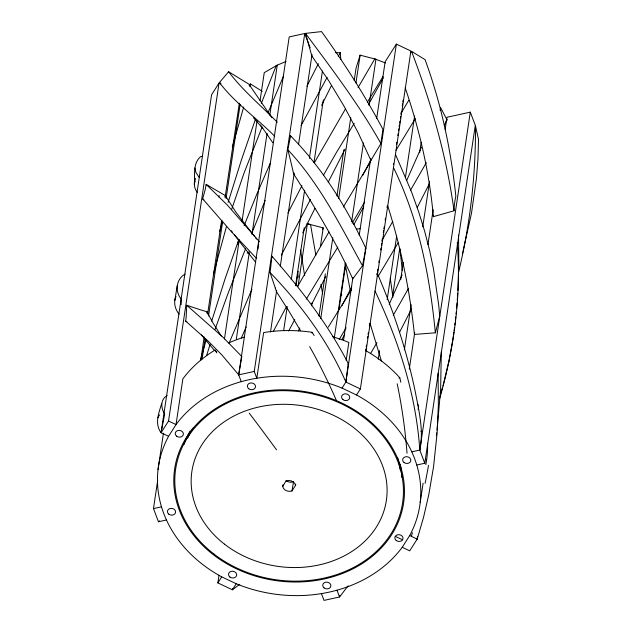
<?xml version="1.0" encoding="UTF-8"?>
<svg xmlns="http://www.w3.org/2000/svg" width="632" height="632" viewBox="0 0 632 632"><rect width="100%" height="100%" fill="white"/><g stroke="black" fill="none" stroke-linecap="round" stroke-linejoin="round"><path stroke-width="0.95" d="M181.194 304.663L181.155 298.889L211.57 94.8L219.043 83.076L220.655 83.835M405.175 87.785C419.474 129.457 429.483 172.734 433.362 216.657L454.021 210.772C454.139 205.882 454.74 200.992 455.838 196.22C450.964 149.713 441.191 103.577 425.059 59.637L411.558 51.366L410.366 52.764M194.324 184.362L195.098 178.382C193.669 183.256 194.024 188.691 197.508 192.602M433.362 216.657L433.426 215.275M167.132 395.6C160.086 399.448 160.868 408.193 164.691 414.055L161.065 432.738L168.554 436.293A132.127 109.146 8.5 0 0 221.721 576.858L236.242 583.755A132.127 109.146 8.5 0 0 402.228 547.28L409.718 550.835L417.191 539.104L423.59 517.158L428.804 494.548L433.552 466.724L437.052 433.576L438.371 404.867L438.094 373.22M195.09 181.234L194.498 183.122C194.917 174.092 192.855 163.182 200.739 156.546L202.659 156.325M457.908 290.499L458.856 263.726L458.516 235.065M206.854 313.03L206.925 311.726A186.693 98.734 32.5 0 1 199.349 309.459L186.724 305.248L186.163 317.232A236.755 125.207 32.5 0 1 185.658 321.088L208.355 341.272L222.085 355.176L238.698 374.863L241.266 381.649M457.742 293.161L457.252 300.247M256.363 258.275L230.846 231.13L202.651 198.819L205.116 189.956A228.681 120.941 32.5 0 0 206.119 184.378L227.18 204.887L258.749 240.95L258.038 249.024M457.047 302.902L456.596 308.203M219.043 83.076L168.539 421.007L176.028 424.562A132.127 109.146 8.5 0 1 342.015 388.088L345.87 382.044L348.311 363.621C328.103 324.35 300.887 289.227 271.878 256.118L270.701 267.605A231.17 54.644 77.6 0 1 270.03 272.479L275.276 287.979M393.428 164.549L393.507 163.712M377.107 274.525L377.32 273.451C393.712 311.363 406.747 350.784 415.169 391.24C418.834 410.634 423.977 430.353 419.798 450.079L424.783 463.248L416.764 465.01M380.922 143.559L382.913 129.276C364.806 95.314 344.029 62.813 321.546 31.6L305.501 33.385L311.829 55.932L328.869 80.951L344.25 106.555L358.336 133.076L370.905 160.41L380.922 143.559C359.102 104.675 331.974 69.149 305.501 33.385M456.059 313.938L456.272 311.726M370.905 160.41L371.031 159.106M455.751 316.877L455.356 320.55M454.843 324.951L455.103 322.755M437.075 429.981L440.63 389.13L441.326 351.676M454.471 327.874L454.092 330.797M436.349 435.709L436.72 432.849M176.02 296.527C173.168 302.373 175.111 309.404 179.156 314.175M185.05 274.13C176.099 279.004 174.764 291.502 181.155 298.889L161.065 432.738C154.405 423.59 158.743 413.312 161.634 403.627M342.015 388.088L356.535 394.984A132.127 109.146 8.5 0 1 409.702 535.549L417.191 539.104L417.349 537.911M453.894 332.258L453.484 335.173M339.732 595.779L339.558 596.979L324.011 600.4L321.443 593.614M163.443 433.204L158.04 469.537M200.731 360.477L204.175 337.006M270.504 331.998L276.666 290.443M346.139 360.524L348.84 342.425A132.127 109.146 8.5 0 0 332.748 336.809M409.275 369.183L414.718 332.606M411.788 451.841L419.798 450.079L470.303 112.141L446.982 117.268L445.149 129.528M417.191 539.104L417.602 536.315M453.381 335.9L452.836 339.534M166.469 520.002L158.45 521.763L153.473 508.594L157.637 480.755M207.612 313.986L221.524 221.168M225.071 197.484L239.346 103.19M202.074 359.197L205.092 339.005M208.544 315.937L222.622 221.713M226.074 198.645L240.152 104.422M224.447 338.965L239.244 239.939M241.977 221.674L257.058 120.728M260.076 100.535L264.247 72.656L277.274 65.08L269.809 115.079M236.328 339.084L249.261 252.555M251.986 234.29L267.075 133.344M304.75 33.512L254.246 371.442L238.698 374.863L289.203 36.925L304.75 33.512L310.146 47.771M239.757 584.3L232.386 589.798L217.866 582.902L219.02 575.223M298.494 144.696L312.026 54.597M280.308 266.127L294.204 173.334M283.65 330.583L287.244 306.552M291.265 279.628L304.624 190.216M309.372 158.49L322.446 71.005M295.626 285.411L304.245 227.725M314.017 162.345L323.355 99.856M296.005 285.751L298.162 271.325M298.051 286.241L307.389 223.752L323.205 227.86L320.479 246.132M295.737 484.175L295.571 485.313L291.984 490.946A6.557 5.412 8.5 0 1 282.686 486.529L282.773 485.961M282.86 485.392L282.946 484.815M311.568 305.738L311.995 302.854M282.686 486.529L286.359 480.328M291.984 490.946L293.572 481.458M318.986 316.158L325.314 273.853M336.951 195.983L343.848 149.831M354.189 80.612L356.061 68.114L360.114 55.142L375.937 59.258L369.041 105.402M320.748 318.567L332.819 237.814M338.705 198.393L350.776 117.639M355.95 83.029L360.114 55.142M334.265 338.065L345.475 263.078M351.653 221.737L363.432 142.903M338.957 309.562L345.854 263.418M343.595 339.898L352.925 277.416M359.213 235.294L370.636 158.877M376.704 118.31L385.157 61.707L396.375 44.114L410.895 51.01L360.39 388.941L356.535 394.984M396.375 44.114L345.87 382.044L360.39 388.941M365.628 350.902L365.92 348.983M366.205 347.055L366.489 345.135M367.5 338.404L367.785 336.485M368.077 334.557L368.361 332.637M369.365 325.907L369.657 323.987M376.98 274.952L377.272 273.032M377.557 271.104L377.841 269.185M378.852 262.454L379.137 260.534M380.717 249.956L381.001 248.036M381.436 245.145L381.72 243.225M382.012 241.305L382.297 239.378M383.3 232.647L383.592 230.727M383.877 228.808L384.169 226.88M385.172 220.149L385.457 218.23M387.037 207.652L387.329 205.732M396.525 144.199L396.809 142.279M397.812 135.548L398.105 133.629M398.531 130.745L398.824 128.817M399.108 126.898L399.392 124.97M399.685 123.05L399.969 121.131M400.404 118.247L400.688 116.32M400.98 114.4L401.265 112.472M402.268 105.742L402.56 103.822M402.845 101.902L403.129 99.975M378.268 359.276L379.563 350.626M387.171 299.671L396.659 236.218M405.42 177.568L414.616 116.043M392.393 297.577L399.724 248.55M400.664 279.7L403.248 262.391M419.632 152.794L421.212 142.216M404.354 349.82L411.108 304.632M422.745 226.762L429.499 181.574M440.133 110.426L440.559 107.543L447.251 120.246M427.943 244.608L433.165 209.713M418.115 409.465L418.613 406.171A132.127 109.146 8.5 0 0 417.531 403.888M424.783 463.248L475.288 125.318L470.303 112.141M427.564 443.214A132.127 109.146 8.5 0 1 426.616 459.851L425.881 464.631M177.26 285.506L174.827 300.484M420.217 502.306L423.124 483.188M225.166 196.821L225.355 195.596L206.119 184.378M238.698 374.863L241.811 356.511L222.922 337.172L186.724 305.248M232.576 588.597L232.386 589.798L236.242 583.755M452.725 340.261L448.791 361.946M362.507 265.78L365.833 248.226C346.47 207.257 322.47 168.128 290.459 135.73A232.837 55.039 77.6 0 1 289.717 140.351L287.797 149.681A139.712 33.022 77.6 0 1 293.588 173.863C315.202 207.731 336.264 242.143 352.703 278.878L362.507 265.78C340.395 225.45 319.523 183.541 287.797 149.681M219.13 195.517L218.87 196.987M387.708 205.763C400.941 247.594 409.931 290.791 414.41 334.447L435.353 332.811L439.73 316.111L438.695 304.972L433.465 268.79L429.61 250.446L424.664 231.304L418.905 212.581L411.606 192.112L395.474 154.366M293.564 173.871L293.801 172.765M448.775 361.709L443.008 385.812M458.579 272.266C470.105 224.415 475.809 175.159 475.477 125.95L478.527 139.435L477.958 158.995L476.409 178.666L471.496 213.189L463.027 251.275M213.332 274.462L226.509 226.375M462.371 253.74L462.806 252.097M200.771 359.11L206.103 340.119M232.292 147.272L243.715 106.974M237.513 244.434L238.817 239.765M219.533 231.794L222.59 221.042M442.59 387.305L441.736 390.292M439.54 398.808C454.25 348.287 461.415 295.318 457.26 242.72M249.719 86.41L250.438 83.953L262.264 91.356M440.859 393.278L441.302 391.785M228.089 202.39L241.4 160.007L255.178 120.025M211.673 321.167L225.095 278.728L238.691 240.034M206.561 355.705L210.085 344.408M439.501 397.749L439.959 396.264M322.628 229.716L323.205 227.86M231.66 209.405L244.039 173.065L262.027 127.206M215.03 329.446L228.081 293.303L245.54 248.803M311.892 333.048L312.161 332.321A132.127 109.146 8.5 0 0 263.639 332.566L256.813 378.236L254.246 371.442M261.356 103.277L276.271 65.586L286.051 61.446M446.832 119.29L444.359 125.681M244.102 225.711L256.876 194.032L270.472 162.724M251.568 233.698L265.195 200.478M229.226 342.789L251.923 289.251M157.953 417.736L158.837 415.959M421.418 147.224L406.66 180.555M268.055 112.694L283.492 76.164M241.337 338.104L246.148 326.926M402.126 274.849L389.233 304.229M321.585 105.394L331.547 85.352M411.677 308.613L399.456 332.456M302.696 232.868L314.933 208.41M429.318 183.849L417.27 207.47M298.344 330.947L299.829 327.969M287.923 213.031L301.938 185.721M306.923 86.157L318.354 63.69M311.544 304.545L325.843 276.468M328.221 182.206L345.08 149.12M273.419 331.231L286.588 306.386M351.692 286.983L343.176 303.352M281.374 255.083L310.47 199.404M370.763 160.101L365.857 169.431M341.912 305.77L342.749 304.158M338.27 56.509L340.277 52.685L335.489 52.725M301.037 125.673L327.131 77.341M365.501 170.103L364.087 172.773M288.619 331.042L294.702 319.697M344.709 334.249L341.801 339.724M408.533 288.287L393.254 315.281M362.657 175.451L363.732 173.445M168.554 436.293L176.028 424.562L182.853 378.892A132.127 109.146 8.5 0 1 215.022 350.081L216.507 351.763M368.733 104.122L383.387 77.783M409.702 535.549L402.228 547.28M363.74 206.775L353.888 224.558M323.402 175.301L336.651 152.115L354.204 123.374M426.339 162.614L410.445 190.351M314.325 162.835L345.301 109.17M297.577 286.517L328.972 231.889M392.788 221.398L382.044 240.215M398.097 242.862L378.078 276.437M370.51 353.636L376.956 342.631M343.318 207.004L370.565 161.697M306.307 299.126L337.82 247.08M408.786 100.267L401.012 113.278M364.656 202.019L352.198 223.183M358.02 87.651L374.792 58.895L385.488 62.979M339.202 339.455L346.146 327.787M415.319 118.658L396.035 150.258M382.984 76.583L367.382 102.179M328.269 327.139L351.605 289.519M161.065 432.738L168.539 421.007M217.866 582.902L221.721 576.858M348.311 363.621L347.892 364.261M348.082 585.848L339.558 596.979L336.99 590.193M159.225 415.39L159.651 414.845M274.723 136.267C256.671 117.987 235.017 103.174 219.438 82.539L228.626 71.74L248.882 84.151L271.768 117.536M249.19 85.383L250.438 83.953M344.195 270.314L345.435 268.963M340.048 296.471L341.849 294.852M158.45 521.763L159.596 520.863M247.167 253.266L248.992 251.892M398.99 378.11L399.811 377.786L400.846 382.257M153.473 508.594L161.492 506.832M420.928 431.372L421.813 431.206M356.535 229.092L360.303 228.642M425.723 459.583L426.616 459.851M307.01 223.404L310.573 224.771L315.842 255.091M395.3 536.355L402.56 539.799M185.658 321.088L186.843 321.728M219.438 82.539L220.931 83.456M277.329 122.284C260.969 105.584 242.735 90.51 228.626 71.74M270.03 272.479C300.927 304.64 328.055 340.948 345.87 382.044M253.55 117.797L263.054 128.699L261.743 126.827M201.379 334.928L214.564 350.562M199.167 177.395L195.904 172.457L194.909 167.946M254.704 236.652L235.736 211.941L225.355 195.596M255.605 237.83L256.521 239.022M255.707 262.367L234.369 234.883M231.328 230.735L232.315 232.102M260.447 124.986L261.308 126.218M263.497 129.339L264.381 130.611M264.84 131.251L272.819 142.745M221.319 336.05L212.85 322.77L206.925 311.726M276.484 291.7L288.745 310.841L300.516 330.733M215.899 351.487L216.776 352.893M215.022 350.081L215.465 350.784M258.749 240.95L259.27 241.787M312.161 332.321L314.128 335.505M393.839 168.325C418.85 219.604 429.807 276.382 435.353 332.811M375.068 291.091C398.721 341.059 416.109 394.66 419.798 450.079M271.878 256.118L272.329 257.082M411.558 51.366C431.135 102.826 446.642 156.12 454.021 210.772M370.028 323.244L381.412 360.975M290.459 135.73L290.854 136.907M344.898 267.842L345.356 269.651M297.427 272.834L298.351 277.14M345.048 263.402L350.483 291.455M322.628 293.825L320.938 284.305M300.579 249.932L304.632 275.56M390.268 278.104L392.899 297.111M400.009 249.071L402.268 270.615M340.277 52.685L340.814 59.487M183.912 444.731A111.374 92.003 8.5 0 1 190.169 430.898M400.277 464.228A111.374 92.003 8.5 0 1 401.794 477.413M397.188 383.766A734.479 573.271 -41.9 0 1 407.032 453.278M309.664 346.636A734.487 338.989 -86 0 1 336.192 399.953M365.652 248.787A200.218 38.947 -64.6 0 1 365.012 249.49M249.229 413.154A734.479 55.616 58.9 0 1 276.547 449.85M428.512 465.357A734.487 621.177 30.8 0 1 425.107 483.33M412.451 532.752A734.487 621.177 30.8 0 1 411.385 536.205M202.627 198.843A140.825 74.473 32.5 0 1 203.86 199.783M275.26 288.05A188.146 41.933 77.2 0 1 276.461 291.763M228.713 342.939A132.127 109.146 8.5 0 1 244.078 337.164M365.833 350.689A132.127 109.146 8.5 0 1 399.811 377.786M293.343 481.813A6.557 5.412 8.5 0 1 286.264 480.731M286.272 480.897A6.557 5.412 8.5 0 1 295.571 485.313M187.649 438.031A110.347 91.158 8.5 0 1 193.068 428.038M397.686 457.852A110.347 91.158 8.5 0 1 400.19 469.916M217.376 557.685A115.735 95.606 8.5 0 0 403.208 505.387A115.735 95.606 8.5 0 0 246.804 394.692A115.735 95.606 8.5 0 0 217.376 557.685M404.046 462.506A4.1 3.381 8.5 0 0 410.745 460.933A4.1 3.381 8.5 0 0 405.428 456.802A4.1 3.381 8.5 0 0 404.046 462.506M342.963 399.645A4.1 3.381 8.5 0 0 349.654 398.073A4.1 3.381 8.5 0 0 344.345 393.941A4.1 3.381 8.5 0 0 342.963 399.645M248.763 388.751A4.1 3.381 8.5 0 0 255.454 387.171A4.1 3.381 8.5 0 0 250.146 383.047A4.1 3.381 8.5 0 0 248.763 388.751M176.628 436.191A4.1 3.381 8.5 0 0 183.327 434.618A4.1 3.381 8.5 0 0 178.011 430.487A4.1 3.381 8.5 0 0 176.628 436.191M168.823 514.187A4.1 3.381 8.5 0 0 175.522 512.615A4.1 3.381 8.5 0 0 170.206 508.483A4.1 3.381 8.5 0 0 168.823 514.187M229.914 577.048A4.1 3.381 8.5 0 0 236.605 575.476A4.1 3.381 8.5 0 0 231.288 571.344A4.1 3.381 8.5 0 0 229.914 577.048M324.113 587.95A4.1 3.381 8.5 0 0 330.805 586.37A4.1 3.381 8.5 0 0 325.488 582.246A4.1 3.381 8.5 0 0 324.113 587.95M396.24 540.502A4.1 3.381 8.5 0 0 402.94 538.93A4.1 3.381 8.5 0 0 397.623 534.798A4.1 3.381 8.5 0 0 396.24 540.502M224.502 544.168A98.323 81.228 8.5 0 0 385.22 506.343A98.323 81.228 8.5 0 0 257.659 407.261A98.323 81.228 8.5 0 0 224.502 544.168M213.735 553.877A114.716 94.761 8.5 0 0 401.241 509.74A114.716 94.761 8.5 0 0 252.413 394.147A114.716 94.761 8.5 0 0 213.735 553.877"/></g></svg>
